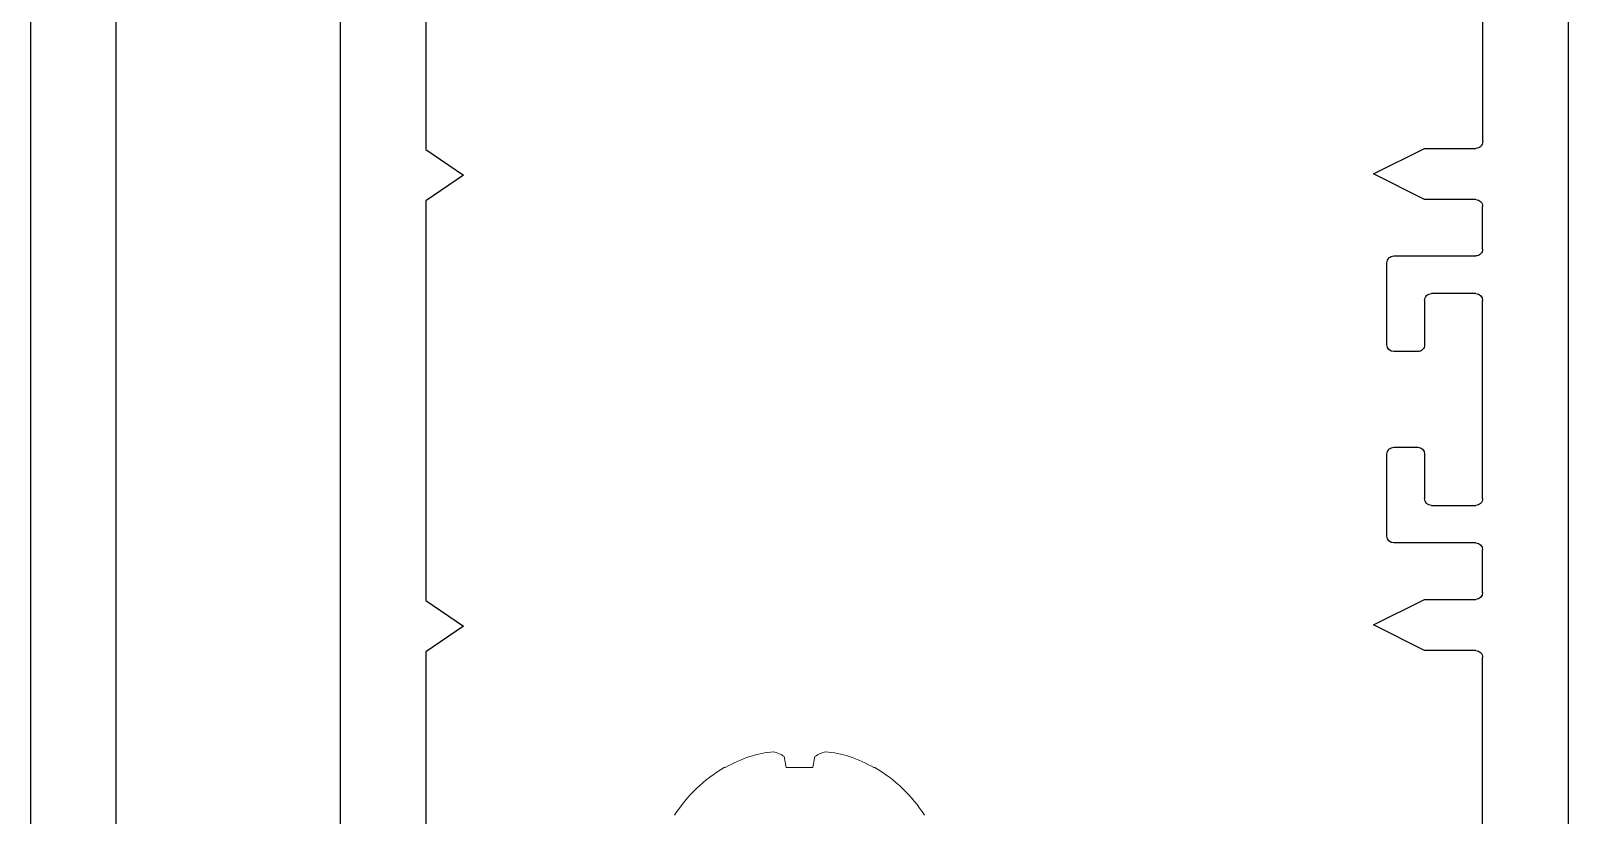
# Model space of a CAD drawing. Extents: x -22 to 360, y -93 to 44.
# Drawn here: x 4.909 to 7.159, y 28.41 to 29.559 of the extents above; entities that cross this region are included whole.
import ezdxf

# ---------------------------------------------------------------- set-up
doc = ezdxf.new("R2010")
doc.units = 0
doc.header["$MEASUREMENT"] = 0
doc.linetypes.add('SLD-Solid', pattern=[0])
doc.layers.get('0').update_dxf_attribs({"linetype": 'CONTINUOUS'})
doc.layers.add('VENT', color=5, linetype='CONTINUOUS')

# ---------------------------------------------------------------- blocks, each defined once
blk = doc.blocks.new('3203-1_Sash_Component')
for p, q in [((0.124, 3.064), (-0.053, 3.064)), ((1.319, 3.064), (0.3, 3.064)), ((-0.063, 3.054), (-0.063, 0.01)), ((0.149, 3.0389), (0.149, 3.039)), ((1.329, 2.9979), (1.329, 3.054)), ((1.4509, 3.0266), (1.3954, 3.0064)), ((0.112, 2.9739), (0.112, 3.0039)), ((0.122, 3.0139), (0.124, 3.0139)), ((0.3, 3.0139), (0.302, 3.0139)), ((0.312, 3.0039), (0.312, 2.9739)), ((1.4586, 2.9213), (1.4667, 3.0145)), ((1.3762, 2.9879), (1.339, 2.9879)), ((0.302, 2.9639), (0.122, 2.9639)), ((1.3329, 2.9367), (1.3392, 2.9367)), ((1.3423, 2.9363), (1.4181, 2.916)), ((1.329, 2.7558), (1.329, 2.9073)), ((1.4265, 2.9077), (1.4277, 2.9032)), ((1.4409, 2.8997), (1.4552, 2.914)), ((0.062, 2.515), (0.062, 2.866)), ((0.072, 2.876), (1.219, 2.876)), ((1.229, 2.866), (1.229, 2.5151)), ((1.4155, 2.7822), (1.3557, 2.7457)), ((1.4274, 2.334), (1.4274, 2.7755)), ((1.3495, 2.744), (1.3408, 2.744)), ((1.219, 2.5051), (0.072, 2.505)), ((0.0622, 2.37), (0.0622, 2.2)), ((0.5772, 2.38), (0.0722, 2.38)), ((0.5872, 2.2), (0.5872, 2.37)), ((0.7122, 2.2), (0.7122, 2.37)), ((0.7222, 2.38), (1.2924, 2.38)), ((1.3024, 2.37), (1.3024, 2.334)), ((1.3124, 2.324), (1.4174, 2.324)), ((0.0722, 2.19), (0.177, 2.19)), ((0.4, 2.19), (0.5772, 2.19)), ((1.207, 2.19), (0.7222, 2.19)), ((0.187, 2.18), (0.187, 2.075)), ((0.39, 0.325), (0.39, 2.18)), ((1.217, 2.075), (1.217, 2.18)), ((0.062, 2.055), (0.062, 0.325)), ((0.177, 2.065), (0.072, 2.065)), ((0.515, 1.7927), (0.515, 2.055)), ((0.525, 2.065), (1.207, 2.065)), ((0.5702, 1.755), (0.515, 1.7927)), ((0.515, 1.7173), (0.5702, 1.755)), ((0.515, 1.1326), (0.515, 1.7173)), ((0.5702, 1.095), (0.515, 1.1326)), ((0.515, 1.0573), (0.5702, 1.095)), ((0.515, 0.4291), (0.515, 1.0573)), ((1.2428, 0.4191), (0.525, 0.4191)), ((1.2528, 0.2868), (1.2528, 0.4091)), ((0.072, 0.315), (0.38, 0.315)), ((1.1662, 0.3182), (1.1749, 0.3182)), ((1.181, 0.3165), (1.2408, 0.28)), ((1.1544, 0.1549), (1.1544, 0.3064)), ((0.017, 0.11), (0.017, 0.18)), ((0.027, 0.19), (0.638, 0.1901)), ((1.2531, 0.159), (1.2519, 0.1546)), ((1.2806, 0.1482), (1.2663, 0.1626)), ((1.2435, 0.1462), (1.1677, 0.1259)), ((1.2922, 0.0478), (1.284, 0.1409)), ((0.6387, 0.1191), (0.6239, 0.1191)), ((1.1647, 0.1255), (1.1583, 0.1255)), ((0.066, 0.0225), (0.0183, 0.105)), ((1.1544, 0.0651), (1.1544, 0.0743)), ((1.1544, 0.0743), (1.2017, 0.0743)), ((0.6239, 0.0651), (1.1544, 0.0651)), ((1.2208, 0.0559), (1.2764, 0.0357)), ((-0.053, 0), (0.053, 0))]:
    blk.add_line(p, q)
for centre, radius, start, end in [((-0.053, 3.054), 0.01, 90, 180), ((0.124, 3.039), 0.025, 360, 90), ((0.3, 3.039), 0.025, 90, 180), ((1.319, 3.054), 0.01, 0, 90), ((0.124, 3.0389), 0.025, 270, 0), ((0.3, 3.0389), 0.025, 179.7256, 269.9995), ((1.455, 3.0155), 0.0118, 355.0086, 110.0086), ((0.122, 3.0039), 0.01, 90, 180), ((0.302, 3.0039), 0.01, 0, 90), ((1.339, 2.9979), 0.01, 180.0086, 270.0086), ((1.3762, 2.9997), 0.0118, 270.0086, 349.1043), ((1.3994, 2.9953), 0.0118, 110.0086, 169.1043), ((0.122, 2.9739), 0.01, 180, 270), ((0.3021, 2.9739), 0.00993, 269.6042, 0.1639), ((1.3329, 2.9249), 0.0118, 90.0086, 228.1983), ((1.3393, 2.9249), 0.0118, 75.0086, 90.0086), ((1.3172, 2.9073), 0.0118, 0.0086, 48.1983), ((1.4151, 2.9046), 0.0118, 15.0086, 75.0086), ((1.4353, 2.9053), 0.00787, 195.0086, 315.0086), ((1.4468, 2.9224), 0.0118, 315.0086, 355.0086), ((0.072, 2.866), 0.01, 90, 180), ((1.219, 2.866), 0.01, 0, 90), ((1.4196, 2.7755), 0.00787, 0.0086, 121.4086), ((1.3408, 2.7558), 0.0118, 180.0086, 270.0086), ((1.3495, 2.7558), 0.0118, 270.0086, 301.4086), ((0.072, 2.515), 0.01, 180, 270.0085), ((1.219, 2.5151), 0.01, 270.0085, 360), ((0.0722, 2.37), 0.01, 90, 180), ((0.5772, 2.37), 0.01, 0, 90), ((0.7222, 2.37), 0.01, 90, 180), ((1.2924, 2.37), 0.01, 0, 90), ((1.3124, 2.334), 0.01, 180, 270), ((1.4174, 2.334), 0.01, 270, 360), ((0.0722, 2.2), 0.01, 180, 270), ((0.177, 2.18), 0.01, 0, 90), ((0.4, 2.18), 0.01, 90, 180), ((0.5772, 2.2), 0.01, 270, 360), ((0.7222, 2.2), 0.01, 180, 270), ((1.207, 2.18), 0.01, 0, 90), ((0.177, 2.075), 0.01, 270, 0), ((1.207, 2.075), 0.01, 270, 0), ((0.072, 2.055), 0.01, 90, 180), ((0.525, 2.055), 0.01, 90, 180), ((0.525, 0.4291), 0.01, 180, 270), ((1.2428, 0.4091), 0.01, 0.0055, 90), ((0.072, 0.325), 0.01, 180, 270), ((0.38, 0.325), 0.01, 270, 360), ((1.1662, 0.3064), 0.0118, 90.0086, 180.0086), ((1.1749, 0.3064), 0.0118, 58.6086, 90.0086), ((1.2449, 0.2868), 0.00787, 238.6086, 0.0086), ((0.027, 0.18), 0.01, 90.0086, 180.0086), ((0.6329, 0.1545), 0.0359, 279.2157, 81.8813), ((1.2607, 0.157), 0.00787, 45.0086, 165.0086), ((1.1583, 0.1373), 0.0118, 131.8189, 270.0086), ((1.1426, 0.1549), 0.0118, 311.8189, 0.0086), ((1.2405, 0.1576), 0.0118, 285.0086, 345.0086), ((1.2722, 0.1399), 0.0118, 5.0086, 45.0086), ((0.6239, 0.0921), 0.027, 90.0086, 270.0086), ((1.1647, 0.1373), 0.0118, 270.0086, 285.0086), ((0.027, 0.11), 0.01, 180.0086, 210.0086), ((1.2017, 0.0625), 0.0118, 10.9129, 90.0086), ((1.2248, 0.067), 0.0118, 190.9129, 250.0086), ((1.2804, 0.0468), 0.0118, 250.0086, 5.0086), ((0.053, 0.015), 0.015, 270.0075, 30.0074), ((-0.053, 0.01), 0.01, 180.0086, 270.0086)]:
    blk.add_arc(centre, radius, start, end)
blk = doc.blocks.new('3203-2_Sash_Component')
for p, q in [((0.0865, 0.01), (0.0865, 3.7399)), ((-0.0389, 2.7399), (-0.0389, 2.4866)), ((-0.1237, 2.4766), (-0.1987, 2.4391)), ((-0.0489, 2.4766), (-0.1237, 2.4766)), ((-0.1987, 2.4391), (-0.1238, 2.4016)), ((-0.1238, 2.4016), (-0.0488, 2.4016)), ((-0.0389, 2.3916), (-0.0389, 2.3291)), ((-0.0488, 2.3191), (-0.1688, 2.3191)), ((-0.1788, 2.3091), (-0.1788, 2.1891)), ((-0.1238, 2.1891), (-0.1238, 2.2541)), ((-0.1138, 2.2641), (-0.0488, 2.2641)), ((-0.0388, 2.2541), (-0.0388, 1.9641)), ((-0.1688, 2.1791), (-0.1338, 2.1791)), ((-0.1788, 2.0291), (-0.1788, 1.9091)), ((-0.1338, 2.0391), (-0.1688, 2.0391)), ((-0.1238, 1.9641), (-0.1238, 2.0291)), ((-0.0488, 1.9541), (-0.1138, 1.9541)), ((-0.1688, 1.8991), (-0.0488, 1.8991)), ((-0.0388, 1.8891), (-0.0388, 1.8266)), ((-0.1238, 1.8166), (-0.1987, 1.7791)), ((-0.0488, 1.8166), (-0.1238, 1.8166)), ((-0.1987, 1.7791), (-0.1237, 1.7416)), ((-0.1237, 1.7416), (-0.0487, 1.7416)), ((-0.0387, 1.7316), (-0.0387, 1.5391))]:
    blk.add_line(p, q)
for centre, start, end in [((-0.0489, 2.4866), 269.9914, 0), ((-0.0489, 2.3916), 0.0004, 89.9914), ((-0.1688, 2.3091), 90.0086, 180.0086), ((-0.0489, 2.3291), 270.0086, 0.0086), ((-0.1138, 2.2541), 90.0086, 180.0086), ((-0.0488, 2.2541), 0.0086, 90.0086), ((-0.1688, 2.1891), 180.0086, 270.0086), ((-0.1338, 2.1891), 270.0086, 0.0086), ((-0.1688, 2.0291), 90.0086, 180.0086), ((-0.1338, 2.0291), 0.0086, 90.0086), ((-0.1138, 1.9641), 180.0086, 270.0086), ((-0.0488, 1.9641), 270.0086, 0.0086), ((-0.1688, 1.9091), 180.0086, 270.0086), ((-0.0488, 1.8891), 0.0086, 90.0086), ((-0.0488, 1.8266), 270.0086, 0.0267), ((-0.0487, 1.7316), 0.0034, 90.0086)]:
    blk.add_arc(centre, 0.01, start, end)
blk = doc.blocks.new('3203_Sash_Assembly')
for name, p in [('3203-1_Sash_Component', (0, 0)), ('3203-2_Sash_Component', (2.1005, -0.6859))]:
    blk.add_blockref(name, p)
blk = doc.blocks.new('No 10 1.5 in')
at = {"color": 7, "linetype": 'SLD-Solid', "lineweight": 15}
for p, q in [((-0.103, 0.1103), (-0.103, 0.1086)), ((-0.1192, 0.0224), (-0.103, 0.0196)), ((-0.103, 0.0196), (-0.103, -0.0196)), ((-0.103, -0.0196), (-0.1192, -0.0224)), ((-0.103, -0.1086), (-0.103, -0.1103))]:
    blk.add_line(p, q, dxfattribs=at)
for centre, radius, start, end in [((0.0848, 0), 0.2178, 122.827, 149.5687), ((0.0875, 0.0005), 0.219, 150.423, 160.7021), ((0.0555, 0.0196), 0.1827, 163.0536, 174.1778), ((-0.0769, 0.0507), 0.0509, 194.2546, 213.7077), ((-0.0772, -0.0505), 0.0505, 146.2241, 165.8136), ((0.0555, -0.0196), 0.1826, 185.8207, 196.948), ((0.0875, -0.0005), 0.219, 199.2975, 209.5774), ((0.0848, 0), 0.2178, 210.4313, 237.173)]:
    blk.add_arc(centre, radius, start, end, dxfattribs=at)

msp = doc.modelspace()

# ---------------------------------------------------------------- block references
at = {"rotation": 270}
msp.add_blockref('No 10 1.5 in', (6.0337, 28.3772), dxfattribs=at)
at = {"layer": 'VENT', "xscale": -1, "rotation": 180}
msp.add_blockref('3203_Sash_Assembly', (4.9717, 30.4421), dxfattribs=at)

doc.saveas('drawing.dxf')
